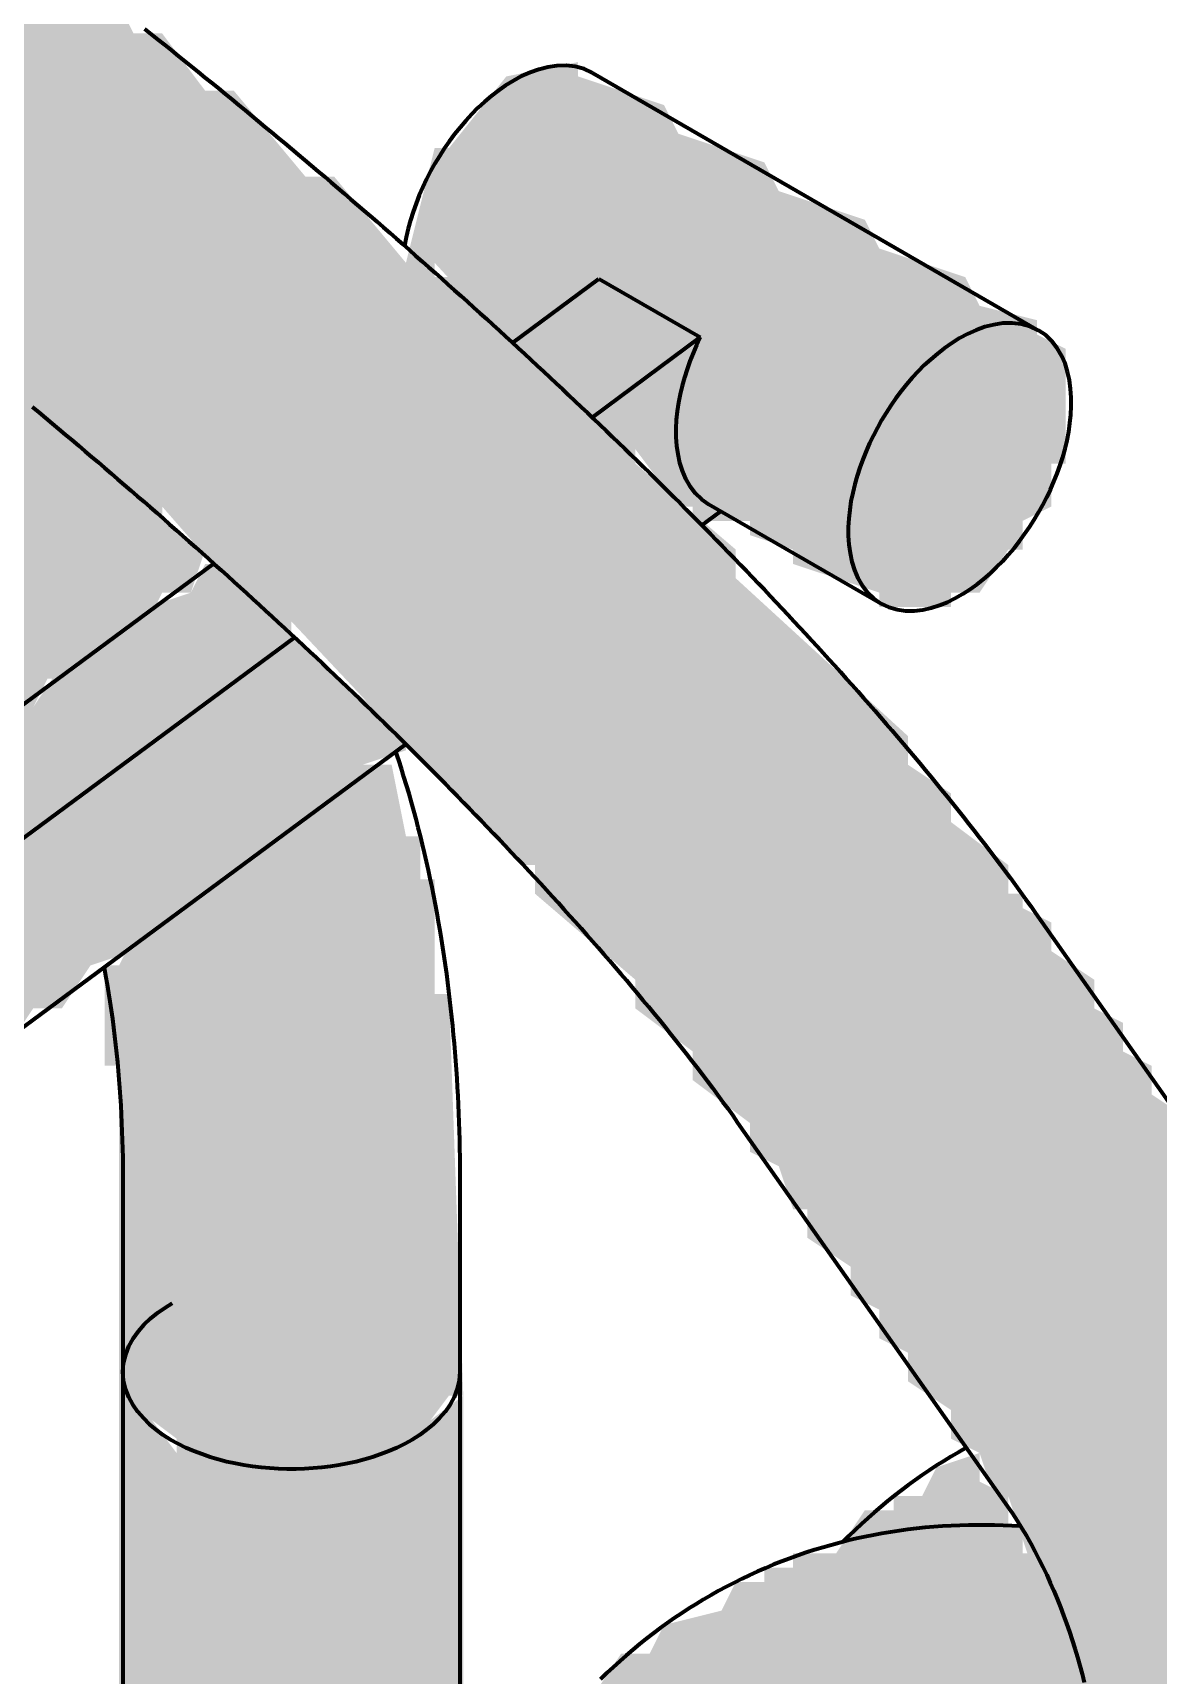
# Model space of a CAD drawing. Header units: millimetres. Extents: x 0 to 420, y 0 to 297.
# Drawn here: x 237.66 to 245.5, y 242.01 to 253.46 of the extents above; entities that cross this region are included whole.
import ezdxf

# ---------------------------------------------------------------- set-up
doc = ezdxf.new("R2010")
doc.units = ezdxf.units.MM
doc.layers.add('01-VISIBLE', color=7, linetype='CONTINUOUS', lineweight=70)
doc.layers.add('13-GRAFICA', color=30, linetype='CONTINUOUS', lineweight=18)

msp = doc.modelspace()

# ---------------------------------------------------------------- hatches: boundary and pattern name
at = {"layer": '13-GRAFICA', "true_color": 0xb21820}
h = msp.add_hatch(color=7, dxfattribs=at)
h.dxf.hatch_style = 1
h.paths.add_polyline_path([(220.7581, 264.0606), (220.7581, 263.9606), (220.9581, 263.9606), (220.9581, 263.8606), (221.2581, 263.8606), (221.2581, 263.7606), (221.4581, 263.7606), (221.4581, 263.6606), (221.7581, 263.6606), (221.8581, 263.4606), (222.0581, 263.4606), (222.0581, 263.3606), (222.2581, 263.3606), (222.2581, 263.2606), (222.4581, 263.2606), (222.4581, 263.1606), (222.6581, 263.1606), (222.6581, 263.0606), (223.2581, 262.8606), (223.3581, 262.6606), (223.9581, 262.4606), (224.0581, 262.2606), (224.6581, 262.0606), (224.7581, 261.8606), (225.1581, 261.7606), (225.2581, 261.5606), (225.4581, 261.5606), (225.4581, 261.4606), (225.8581, 261.3606), (225.9581, 261.1606), (226.5581, 260.9606), (226.6581, 260.7606), (227.2581, 260.5606), (227.3581, 260.3606), (227.5581, 260.3606), (227.5581, 260.2606), (227.7581, 260.2606), (227.8581, 260.0606), (228.4581, 259.8606), (228.5581, 259.6606), (229.1581, 259.4606), (229.2581, 259.2606), (229.6581, 259.1606), (229.7581, 258.9606), (230.3581, 258.7606), (230.4581, 258.5606), (230.6581, 258.5606), (230.6581, 258.4606), (231.0581, 258.3606), (231.1581, 258.1606), (231.7581, 257.9606), (231.8581, 257.7606), (232.2581, 257.6606), (232.3581, 257.4606), (232.5581, 257.4606), (232.5581, 257.3606), (232.9581, 257.2606), (233.0581, 257.0606), (233.6581, 256.8606), (233.7581, 256.6606), (233.9581, 256.6606), (234.0581, 256.4606), (234.4581, 256.3606), (234.4581, 256.2606), (234.7581, 256.1606), (234.8581, 255.9606), (235.2581, 255.8606), (235.3581, 255.6606), (235.5581, 255.6606), (235.6581, 255.4606), (235.8581, 255.4606), (236.0581, 255.1606), (236.2581, 255.1606), (236.3581, 254.9606), (236.5581, 254.9606), (236.7581, 254.6606), (236.9581, 254.6606), (237.0581, 254.4606), (237.2581, 254.4606), (237.2581, 254.3606), (237.3581, 254.3606), (237.4581, 254.1606), (237.6581, 254.1606), (237.9581, 253.7606), (238.1581, 253.7606), (238.1581, 253.6606), (238.2581, 253.6606), (238.3581, 253.4606), (238.5581, 253.4606), (238.8581, 253.0606), (239.0581, 253.0606), (239.5581, 252.4606), (239.7581, 252.4606), (240.2581, 251.8606), (240.4581, 251.8606), (240.4581, 251.7606), (240.5581, 251.7606), (241.6581, 250.5606), (241.8581, 250.5606), (241.8581, 250.4606), (242.5581, 249.8606), (242.5581, 249.6606), (243.7581, 248.5606), (243.7581, 248.3606), (244.0581, 248.1606), (244.0581, 247.9606), (244.4581, 247.6606), (244.4581, 247.4606), (244.5581, 247.4606), (244.5581, 247.3606), (244.7581, 247.2606), (244.7581, 247.0606), (245.0581, 246.8606), (245.0581, 246.6606), (245.2581, 246.5606), (245.2581, 246.3606), (245.4581, 246.2606), (245.4581, 246.0606), (245.7581, 245.8606), (245.7581, 245.6606), (245.9581, 245.5606), (245.9581, 245.3606), (246.1581, 245.2606), (246.1581, 245.0606), (246.4581, 244.8606), (246.5581, 244.4606), (246.7581, 244.3606), (246.7581, 244.1606), (246.8581, 244.1606), (246.8581, 243.9606), (246.9581, 243.9606), (246.9581, 243.7606), (247.0581, 243.7606), (247.0581, 243.5606), (247.1581, 243.5606), (247.1581, 243.3606), (247.2581, 243.3606), (247.2581, 242.9606), (247.3581, 242.9606), (247.4581, 242.2606), (247.5581, 242.2606), (247.5581, 241.5606), (247.6581, 241.5606), (247.6581, 210.3606), (247.5581, 210.3606), (247.3581, 210.0606), (247.1581, 210.0606), (247.1581, 205.6606), (247.0581, 205.6606), (247.0581, 205.5606), (246.8581, 205.5606), (246.8581, 205.4606), (246.6581, 205.4606), (246.5581, 205.2606), (245.9581, 205.0606), (245.8581, 204.8606), (245.4581, 204.7606), (245.3581, 204.5606), (244.7581, 204.3606), (244.7581, 204.2606), (244.4581, 204.1606), (244.4581, 204.0606), (244.0581, 204.1606), (244.0581, 209.1606), (244.1581, 209.1606), (244.1581, 209.3606), (244.3581, 209.4606), (244.3581, 209.6606), (244.6581, 209.8606), (244.6581, 210.0606), (244.8581, 210.1606), (244.8581, 210.3606), (244.9581, 210.3606), (245.0581, 210.6606), (245.1581, 210.6606), (245.1581, 241.2606), (245.0581, 241.2606), (245.0581, 241.7606), (244.9581, 241.7606), (244.8581, 242.4606), (244.7581, 242.4606), (244.7581, 242.6606), (244.6581, 242.6606), (244.4581, 243.2606), (244.3581, 243.2606), (244.2581, 243.5606), (244.0581, 243.6606), (244.0581, 243.8606), (243.7581, 244.0606), (243.7581, 244.2606), (243.5581, 244.3606), (243.5581, 244.5606), (243.3581, 244.6606), (243.3581, 244.8606), (243.0581, 245.0606), (243.0581, 245.2606), (242.9581, 245.2606), (242.8581, 245.5606), (242.6581, 245.6606), (242.6581, 245.8606), (242.2581, 246.1606), (242.2581, 246.3606), (241.8581, 246.6606), (241.8581, 246.8606), (241.1581, 247.4606), (241.1581, 247.6606), (241.0581, 247.6606), (239.4581, 249.3606), (239.2581, 249.3606), (238.5581, 250.1606), (238.3581, 250.1606), (237.8581, 250.7606), (237.6581, 250.7606), (237.2581, 251.2606), (237.0581, 251.2606), (236.7581, 251.6606), (236.5581, 251.6606), (236.3581, 251.9606), (236.1581, 251.9606), (235.8581, 252.3606), (235.6581, 252.3606), (235.5581, 252.5606), (235.3581, 252.5606), (235.1581, 252.8606), (234.9581, 252.8606), (234.8581, 253.0606), (234.6581, 253.0606), (234.5581, 253.2606), (234.3581, 253.2606), (234.1581, 253.5606), (233.9581, 253.5606), (233.8581, 253.7606), (233.4581, 253.8606), (233.4581, 253.9606), (233.1581, 254.0606), (233.0581, 254.2606), (232.8581, 254.2606), (232.8581, 254.3606), (232.6581, 254.3606), (232.5581, 254.5606), (232.1581, 254.6606), (232.0581, 254.8606), (231.6581, 254.9606), (231.5581, 255.1606), (231.3581, 255.1606), (231.3581, 255.2606), (230.9581, 255.3606), (230.8581, 255.5606), (230.2581, 255.7606), (230.1581, 255.9606), (229.5581, 256.1606), (229.4581, 256.3606), (229.0581, 256.4606), (228.9581, 256.6606), (228.7581, 256.6606), (228.7581, 256.7606), (228.3581, 256.8606), (228.2581, 257.0606), (227.6581, 257.2606), (227.5581, 257.4606), (226.9581, 257.6606), (226.8581, 257.8606), (226.6581, 257.8606), (226.6581, 257.9606), (226.4581, 257.9606), (226.3581, 258.1606), (225.7581, 258.3606), (225.6581, 258.5606), (225.0581, 258.7606), (224.9581, 258.9606), (224.3581, 259.1606), (224.2581, 259.3606), (224.0581, 259.3606), (224.0581, 259.4606), (223.8581, 259.4606), (223.7581, 259.6606), (223.1581, 259.8606), (223.0581, 260.0606), (222.4581, 260.2606), (222.3581, 260.4606), (222.1581, 260.4606), (222.1581, 260.5606), (221.5581, 260.7606), (221.4581, 260.9606), (221.2581, 260.9606), (221.2581, 261.0606), (221.0581, 261.0606), (221.0581, 261.1606), (220.8581, 261.1606), (220.8581, 261.2606), (220.6581, 261.2606), (220.6581, 261.3606), (220.4581, 261.3606), (220.4581, 261.4606), (220.1581, 261.4606), (220.1581, 261.5606), (220.1581, 264.1606)])
h = msp.add_hatch(color=7, dxfattribs=at)
h.dxf.hatch_style = 1
h.paths.add_polyline_path([(240.4581, 252.6606), (240.5581, 252.6606), (240.9581, 253.1606), (241.4581, 253.2606), (241.4581, 253.1606), (242.0581, 252.9606), (242.1581, 252.7606), (242.7581, 252.5606), (242.8581, 252.3606), (243.4581, 252.1606), (243.5581, 251.9606), (244.1581, 251.7606), (244.2581, 251.5606), (244.6581, 251.4606), (244.6581, 251.3606), (244.8581, 251.2606), (244.8581, 250.4606), (244.7581, 250.4606), (244.7581, 250.1606), (244.5581, 250.0606), (244.5581, 249.8606), (244.4581, 249.8606), (244.2581, 249.5606), (244.0581, 249.5606), (244.0581, 249.4606), (243.5581, 249.4606), (243.5581, 249.5606), (242.9581, 249.7606), (242.9581, 249.8606), (242.6581, 249.9606), (242.6581, 250.0606), (242.2581, 250.0606), (242.2581, 250.1606), (242.1581, 250.1606), (241.8581, 250.5606), (241.6581, 250.5606), (240.4581, 251.8606), (240.2581, 251.8606)])
at = {"layer": '13-GRAFICA', "true_color": 0x202020}
h = msp.add_hatch(color=7, dxfattribs=at)
h.dxf.hatch_style = 1
h.paths.add_polyline_path([(227.8581, 246.0606), (227.7581, 246.5606), (227.6581, 246.5606), (227.6581, 247.1606), (227.5581, 247.1606), (227.7581, 248.0606), (227.8581, 248.0606), (227.8581, 248.2606), (228.1581, 248.4606), (228.1581, 248.6606), (228.3581, 248.6606), (228.5581, 248.9606), (228.7581, 248.9606), (228.8581, 249.1606), (229.2581, 249.2606), (229.3581, 249.4606), (229.7581, 249.5606), (229.8581, 249.7606), (230.0581, 249.7606), (230.0581, 249.8606), (230.4581, 249.9606), (230.5581, 250.1606), (230.9581, 250.2606), (231.0581, 250.4606), (231.6581, 250.6606), (231.7581, 250.8606), (231.9581, 250.8606), (231.9581, 250.9606), (232.1581, 250.9606), (232.1581, 251.0606), (232.3581, 251.0606), (232.3581, 251.1606), (232.6581, 251.1606), (232.6581, 251.2606), (232.8581, 251.2606), (232.8581, 251.3606), (233.0581, 251.3606), (233.0581, 251.4606), (233.2581, 251.4606), (233.2581, 251.5606), (233.5581, 251.5606), (233.5581, 251.6606), (233.7581, 251.6606), (233.7581, 251.7606), (234.2581, 251.7606), (234.2581, 251.8606), (235.5581, 251.9606), (235.5581, 252.0606), (235.6581, 252.0606), (235.6581, 251.9606), (236.2581, 251.9606), (236.2581, 251.8606), (236.4581, 251.8606), (236.5581, 251.6606), (236.7581, 251.6606), (237.0581, 251.2606), (237.2581, 251.2606), (237.6581, 250.7606), (237.8581, 250.7606), (238.3581, 250.1606), (238.5581, 250.1606), (238.5581, 250.0606), (238.8581, 249.8606), (238.7581, 249.5606), (238.5581, 249.5606), (238.4581, 249.3606), (238.2581, 249.3606), (238.0581, 249.0606), (237.8581, 249.0606), (237.8581, 248.9606), (237.7581, 248.9606), (237.6581, 248.7606), (237.4581, 248.7606), (237.4581, 248.6606), (237.3581, 248.6606), (237.3581, 248.8606), (237.2581, 248.8606), (237.0581, 249.1606), (236.8581, 249.1606), (236.8581, 249.2606), (236.5581, 249.3606), (236.4581, 249.5606), (235.2581, 249.6606), (235.2581, 249.5606), (234.2581, 249.4606), (234.2581, 249.3606), (234.0581, 249.3606), (234.0581, 249.2606), (233.8581, 249.2606), (233.8581, 249.1606), (233.6581, 249.1606), (233.6581, 249.0606), (233.3581, 249.0606), (233.3581, 248.9606), (233.1581, 248.9606), (233.0581, 248.7606), (232.4581, 248.5606), (232.3581, 248.3606), (232.1581, 248.3606), (232.1581, 248.2606), (231.9581, 248.2606), (231.8581, 248.0606), (231.2581, 247.8606), (231.1581, 247.6606), (230.5581, 247.4606), (230.4581, 247.2606), (230.2581, 247.2606), (230.2581, 246.9606), (229.9581, 246.9606), (229.8581, 246.7606), (229.6581, 246.7606), (229.5581, 246.4606), (229.3581, 246.3606), (229.2581, 245.9606), (229.1581, 245.9606), (229.1581, 245.5606), (229.0581, 245.5606), (229.1581, 245.0606), (228.8581, 245.1606), (228.7581, 245.3606), (228.5581, 245.3606), (228.5581, 245.4606)])
at = {"layer": '13-GRAFICA', "true_color": 0xb21820}
h = msp.add_hatch(color=7, dxfattribs=at)
h.dxf.hatch_style = 1
h.paths.add_polyline_path([(232.8581, 245.3606), (233.0581, 245.3606), (233.2581, 245.6606), (233.4581, 245.6606), (233.5581, 245.8606), (233.7581, 245.8606), (233.9581, 246.1606), (234.1581, 246.1606), (234.3581, 246.4606), (234.5581, 246.4606), (234.7581, 246.7606), (234.9581, 246.7606), (235.1581, 247.0606), (235.3581, 247.0606), (235.3581, 247.1606), (235.4581, 247.1606), (235.5581, 247.3606), (235.7581, 247.3606), (235.9581, 247.6606), (236.1581, 247.6606), (236.2581, 247.8606), (236.4581, 247.8606), (236.6581, 248.1606), (236.8581, 248.1606), (237.0581, 248.4606), (237.2581, 248.4606), (237.4581, 248.7606), (237.6581, 248.7606), (237.8581, 249.0606), (238.0581, 249.0606), (238.2581, 249.3606), (238.4581, 249.3606), (238.4581, 249.4606), (238.7581, 249.5606), (238.8581, 249.7606), (238.9581, 249.7606), (239.2581, 249.3606), (239.4581, 249.3606), (239.4581, 249.2606), (240.2581, 248.5606), (240.2581, 248.4606), (239.9581, 248.3606), (239.7581, 248.0606), (239.5581, 248.0606), (239.3581, 247.7606), (239.1581, 247.7606), (238.9581, 247.4606), (238.7581, 247.4606), (238.5581, 247.1606), (238.3581, 247.1606), (238.3581, 247.0606), (238.0581, 246.9606), (237.8581, 246.6606), (237.6581, 246.6606), (237.4581, 246.3606), (237.2581, 246.3606), (237.0581, 246.0606), (236.8581, 246.0606), (236.6581, 245.7606), (236.2581, 245.6606), (236.2581, 245.7606), (236.0581, 245.7606), (235.9581, 245.9606), (235.4581, 246.0606), (235.4581, 245.9606), (235.2581, 245.9606), (235.1581, 245.7606), (234.7581, 245.6606), (234.6581, 245.4606), (234.4581, 245.4606), (234.4581, 245.3606), (234.0581, 245.2606), (233.9581, 245.0606), (233.5581, 244.9606), (233.5581, 244.8606), (233.4581, 244.8606), (233.4581, 243.8606), (233.0581, 244.0606)])
at = {"layer": '13-GRAFICA', "true_color": 0x202020}
h = msp.add_hatch(color=7, dxfattribs=at)
h.dxf.hatch_style = 1
h.paths.add_polyline_path([(238.1581, 246.2606), (238.1581, 246.9606), (238.2581, 246.9606), (238.3581, 247.1606), (238.5581, 247.1606), (238.7581, 247.4606), (238.9581, 247.4606), (239.1581, 247.7606), (239.3581, 247.7606), (239.5581, 248.0606), (239.7581, 248.0606), (239.9581, 248.3606), (240.1581, 248.3606), (240.2581, 247.8606), (240.3581, 247.8606), (240.3581, 247.5606), (240.4581, 247.5606), (240.4581, 246.7606), (240.5581, 246.7606), (240.6581, 243.9606), (240.5581, 243.9606), (240.2581, 243.5606), (239.9581, 243.5606), (239.9581, 243.4606), (238.9581, 243.4606), (238.9581, 243.5606), (238.6581, 243.5606), (238.6581, 243.6606), (238.2581, 243.9606), (238.2581, 246.2606)])
h = msp.add_hatch(color=7, dxfattribs=at)
h.dxf.hatch_style = 1
h.paths.add_polyline_path([(242.7581, 237.5606), (242.6581, 237.7606), (242.4581, 237.7606), (242.3581, 237.9606), (242.1581, 237.9606), (241.9581, 238.2606), (241.7581, 238.2606), (241.5581, 238.5606), (241.3581, 238.5606), (241.1581, 238.8606), (240.9581, 238.8606), (240.7581, 239.1606), (240.5581, 239.1606), (240.4581, 239.3606), (240.2581, 239.3606), (240.0581, 239.6606), (239.5581, 239.7606), (239.5581, 239.8606), (239.1581, 239.8606), (239.1581, 239.9606), (238.7581, 239.9606), (238.7581, 240.0606), (238.2581, 240.0606), (238.2581, 243.9606), (238.3581, 243.9606), (238.6581, 243.5606), (238.9581, 243.5606), (238.9581, 243.4606), (239.9581, 243.4606), (239.9581, 243.5606), (240.2581, 243.5606), (240.2581, 243.6606), (240.6581, 243.9606), (240.6581, 240.6606), (240.7581, 240.6606), (240.7581, 240.8606), (240.9581, 240.9606), (240.9581, 241.1606), (241.2581, 241.3606), (241.2581, 241.5606), (241.4581, 241.6606), (241.4581, 241.8606), (241.5581, 241.8606), (241.7581, 242.1606), (241.9581, 242.1606), (242.0581, 242.3606), (242.4581, 242.4606), (242.5581, 242.6606), (242.7581, 242.6606), (242.7581, 242.7606), (242.9581, 242.7606), (242.9581, 242.8606), (243.2581, 242.8606), (243.4581, 243.1606), (243.6581, 243.1606), (243.6581, 243.2606), (243.8581, 243.2606), (243.9581, 243.4606), (244.2581, 243.5606), (244.2581, 243.3606), (244.4581, 243.2606), (244.4581, 243.0606), (244.5581, 243.0606), (244.5581, 242.8606), (244.6581, 242.8606), (244.6581, 242.6606), (244.7581, 242.6606), (244.7581, 242.4606), (244.8581, 242.4606), (244.9581, 241.7606), (245.0581, 241.7606), (245.0581, 241.2606), (245.1581, 241.2606), (245.1581, 238.4606), (245.0581, 238.4606), (245.0581, 238.3606), (244.3581, 238.3606), (244.3581, 238.4606), (244.1581, 238.4606), (244.1581, 238.2606), (244.0581, 238.2606), (244.0581, 237.4606), (243.7581, 237.3606), (243.6581, 237.1606), (243.2581, 237.1606), (243.2581, 237.2606), (243.1581, 237.2606), (243.0581, 237.4606), (242.8581, 237.4606), (242.8581, 237.5606)])

# ---------------------------------------------------------------- linework, layer by layer
at = {"layer": '01-VISIBLE'}
for p, q in [((241.5588, 253.1858), (244.67, 251.3895)), ((240.9999, 251.3032), (241.6034, 251.7496)), ((241.6034, 251.7496), (242.3106, 251.3413)), ((241.5555, 250.7829), (242.3106, 251.3413)), ((242.3679, 250.1783), (243.57, 249.4843)), ((242.3219, 250.0305), (242.4543, 250.1284)), ((232.8891, 245.3042), (238.9178, 249.7631)), ((233.778, 245.0304), (239.4807, 249.2483)), ((236.3822, 245.6373), (240.2571, 248.5033)), ((244.6492, 247.3245), (246.5303, 244.6484)), ((242.5712, 245.8638), (244.4523, 243.1877)), ((238.2845, 245.4395), (238.2845, 244.126)), ((240.6345, 245.4395), (240.6345, 244.126)), ((238.2845, 244.126), (238.2845, 240.4719)), ((240.6345, 244.126), (240.6345, 239.6355))]:
    msp.add_line(p, q, dxfattribs=at)
for points in [[(238.4346, 253.4927), (238.4817, 253.4553), (238.5287, 253.4178), (238.5757, 253.3802), (238.6226, 253.3426), (238.6695, 253.3049), (238.7164, 253.2672), (238.7632, 253.2294), (238.8099, 253.1916), (238.8566, 253.1537), (238.9033, 253.1157), (238.9499, 253.0777), (238.9964, 253.0396), (239.043, 253.0015), (239.0894, 252.9633), (239.1359, 252.9251), (239.1822, 252.8868), (239.2286, 252.8484), (239.2748, 252.81), (239.3211, 252.7715), (239.3673, 252.733), (239.4134, 252.6944), (239.4595, 252.6557), (239.5055, 252.617), (239.5515, 252.5783), (239.5974, 252.5394), (239.6433, 252.5005), (239.6892, 252.4616), (239.735, 252.4226), (239.7807, 252.3835), (239.8264, 252.3444), (239.872, 252.3053), (239.9176, 252.266), (239.9632, 252.2267), (240.0087, 252.1874), (240.0541, 252.148), (240.0995, 252.1085), (240.1448, 252.069), (240.1901, 252.0294), (240.2354, 251.9898), (240.2805, 251.9501), (240.3257, 251.9103), (240.3708, 251.8705), (240.4158, 251.8306), (240.4608, 251.7907), (240.5057, 251.7506), (240.5505, 251.7106), (240.5953, 251.6705), (240.6401, 251.6303), (240.6848, 251.59), (240.7295, 251.5497), (240.774, 251.5094), (240.8186, 251.4689), (240.8631, 251.4285), (240.9075, 251.3879), (240.9519, 251.3473), (240.9962, 251.3066), (241.0404, 251.2659), (241.0846, 251.2251), (241.1288, 251.1842), (241.1728, 251.1433), (241.2169, 251.1023), (241.2608, 251.0613), (241.3047, 251.0201), (241.3486, 250.979), (241.3923, 250.9377), (241.4361, 250.8964), (241.4797, 250.855), (241.5233, 250.8136), (241.5668, 250.7721), (241.6103, 250.7305), (241.6537, 250.6889), (241.6971, 250.6472), (241.7403, 250.6054), (241.7835, 250.5635), (241.8267, 250.5216), (241.8697, 250.4796), (241.9128, 250.4376), (241.9557, 250.3955), (241.9986, 250.3533), (242.0414, 250.311), (242.0841, 250.2687), (242.1268, 250.2263), (242.1693, 250.1838), (242.2119, 250.1413), (242.2543, 250.0986), (242.2967, 250.0559), (242.339, 250.0132), (242.3812, 249.9703), (242.4233, 249.9274), (242.4654, 249.8844), (242.5074, 249.8413), (242.5493, 249.7982), (242.5911, 249.755), (242.6328, 249.7116), (242.6745, 249.6683), (242.7161, 249.6248), (242.7575, 249.5812), (242.7989, 249.5376), (242.8403, 249.4939), (242.8815, 249.4501), (242.9226, 249.4062), (242.9637, 249.3623), (243.0046, 249.3182), (243.0455, 249.2741), (243.0863, 249.2299), (243.1269, 249.1855), (243.1675, 249.1411), (243.208, 249.0966), (243.2483, 249.052), (243.2886, 249.0074), (243.3288, 248.9626), (243.3688, 248.9177), (243.4088, 248.8728), (243.4486, 248.8277), (243.4883, 248.7825), (243.528, 248.7373), (243.5675, 248.6919), (243.6068, 248.6464), (243.6461, 248.6009), (243.6852, 248.5552), (243.7242, 248.5094), (243.7631, 248.4635), (243.8019, 248.4175), (243.8405, 248.3714), (243.879, 248.3252), (243.9173, 248.2788), (243.9555, 248.2324), (243.9936, 248.1858), (244.0315, 248.1391), (244.0692, 248.0923), (244.1068, 248.0453), (244.1443, 247.9983), (244.1816, 247.9511), (244.2187, 247.9037), (244.2556, 247.8562), (244.2924, 247.8086), (244.329, 247.7609), (244.3654, 247.713), (244.4016, 247.665), (244.4376, 247.6168), (244.4734, 247.5685), (244.509, 247.52), (244.5444, 247.4714), (244.5795, 247.4226), (244.6145, 247.3736), (244.6492, 247.3245)], [(241.5588, 253.1858), (241.5004, 253.213), (241.4384, 253.23), (241.3744, 253.237), (241.3101, 253.2352), (241.2464, 253.2256), (241.1841, 253.2095), (241.1235, 253.1878), (241.0648, 253.1614), (241.008, 253.1309), (240.9533, 253.097), (240.9005, 253.0601)], [(240.9005, 253.0601), (240.8519, 253.0224), (240.8051, 252.9825), (240.7601, 252.9406), (240.7167, 252.897), (240.675, 252.8518), (240.635, 252.8051), (240.5967, 252.757), (240.56, 252.7077), (240.5249, 252.6571), (240.4916, 252.6055), (240.4599, 252.5527), (240.43, 252.499), (240.4018, 252.4444), (240.3754, 252.3888), (240.3508, 252.3324), (240.3282, 252.2752), (240.3076, 252.2173), (240.2891, 252.1586), (240.2729, 252.0993), (240.259, 252.0394), (240.2476, 251.979)], [(244.67, 251.3895), (244.6117, 251.4167), (244.5497, 251.4337), (244.4857, 251.4407), (244.4214, 251.4389), (244.3577, 251.4293), (244.2954, 251.4132), (244.2348, 251.3915), (244.176, 251.3651), (244.1193, 251.3346), (244.0645, 251.3007), (244.0118, 251.2638)], [(242.3106, 251.3413), (242.2847, 251.2869), (242.2606, 251.2316), (242.2384, 251.1756), (242.2181, 251.1188), (242.1998, 251.0614), (242.1837, 251.0033), (242.1698, 250.9447), (242.1583, 250.8855), (242.1494, 250.8259), (242.1434, 250.766), (242.1404, 250.7058), (242.1408, 250.6455), (242.1449, 250.5854), (242.1531, 250.5257), (242.1661, 250.4668), (242.1842, 250.4094), (242.208, 250.3541), (242.2382, 250.3019), (242.275, 250.2543), (242.3184, 250.2126), (242.3679, 250.1783)], [(243.57, 249.4843), (243.6245, 249.4585), (243.6824, 249.4417), (243.7421, 249.4337), (243.8024, 249.4337), (243.8622, 249.4407), (243.9211, 249.4538), (243.9786, 249.4721), (244.0344, 249.4948), (244.0886, 249.5213), (244.141, 249.5512), (244.1916, 249.5839), (244.2406, 249.6192), (244.2878, 249.6567), (244.3333, 249.6963), (244.3771, 249.7377), (244.4194, 249.7808), (244.46, 249.8254), (244.499, 249.8714), (244.5364, 249.9187), (244.5722, 249.9672), (244.6064, 250.0169), (244.639, 250.0676), (244.67, 250.1194), (244.6993, 250.1721), (244.727, 250.2257), (244.7529, 250.2802), (244.777, 250.3354), (244.7993, 250.3915), (244.8196, 250.4483), (244.8379, 250.5057), (244.8541, 250.5638), (244.868, 250.6225), (244.8795, 250.6817), (244.8884, 250.7414), (244.8945, 250.8014), (244.8976, 250.8616), (244.8972, 250.9219), (244.8931, 250.9821), (244.8849, 251.0418), (244.872, 251.1007), (244.8539, 251.1583), (244.83, 251.2136), (244.7999, 251.2658), (244.763, 251.3135), (244.7196, 251.3552), (244.67, 251.3895)], [(244.0118, 251.2638), (243.9638, 251.2265), (243.9175, 251.1872), (243.8729, 251.1459), (243.83, 251.1029), (243.7887, 251.0583), (243.7491, 251.0122), (243.7111, 250.9648), (243.6747, 250.9161), (243.6399, 250.8663), (243.6067, 250.8154), (243.5752, 250.7634), (243.5454, 250.7105), (243.5173, 250.6566), (243.4909, 250.6019), (243.4664, 250.5463), (243.4437, 250.4899), (243.4229, 250.4328), (243.4042, 250.375), (243.3876, 250.3165), (243.3734, 250.2575), (243.3615, 250.1979), (243.3523, 250.1378), (243.3459, 250.0774), (243.3426, 250.0167), (243.3427, 249.956), (243.3466, 249.8953), (243.3546, 249.8351), (243.3674, 249.7757), (243.3854, 249.7177), (243.4092, 249.6618), (243.4394, 249.6091), (243.4764, 249.561), (243.5201, 249.5189), (243.57, 249.4843)], [(237.6515, 250.8564), (237.6977, 250.818), (237.7438, 250.7795), (237.7898, 250.741), (237.8358, 250.7024), (237.8818, 250.6637), (237.9277, 250.625), (237.9735, 250.5862), (238.0193, 250.5474), (238.0651, 250.5084), (238.1108, 250.4695), (238.1564, 250.4304), (238.202, 250.3914), (238.2476, 250.3522), (238.293, 250.313), (238.3385, 250.2737), (238.3839, 250.2344), (238.4292, 250.195), (238.4744, 250.1555), (238.5197, 250.116), (238.5648, 250.0764), (238.6099, 250.0367), (238.655, 249.997), (238.7, 249.9573), (238.7449, 249.9174), (238.7898, 249.8775), (238.8346, 249.8376), (238.8794, 249.7975), (238.9241, 249.7574), (238.9688, 249.7173), (239.0134, 249.6771), (239.0579, 249.6368), (239.1024, 249.5964), (239.1468, 249.556), (239.1912, 249.5155), (239.2355, 249.475), (239.2797, 249.4344), (239.3239, 249.3937), (239.368, 249.3529), (239.4121, 249.3121), (239.4561, 249.2713), (239.5, 249.2303), (239.5439, 249.1893), (239.5877, 249.1482), (239.6314, 249.1071), (239.6751, 249.0658), (239.7187, 249.0245), (239.7622, 248.9832), (239.8057, 248.9418), (239.8491, 248.9003), (239.8925, 248.8587), (239.9357, 248.817), (239.9789, 248.7753), (240.0221, 248.7335), (240.0651, 248.6917), (240.1081, 248.6497), (240.151, 248.6077), (240.1939, 248.5656), (240.2366, 248.5235), (240.2793, 248.4812), (240.3219, 248.4389), (240.3645, 248.3965), (240.4069, 248.3541), (240.4493, 248.3115), (240.4916, 248.2689), (240.5339, 248.2262), (240.576, 248.1834), (240.6181, 248.1405), (240.66, 248.0976), (240.7019, 248.0546), (240.7437, 248.0114), (240.7854, 247.9682), (240.8271, 247.925), (240.8686, 247.8816), (240.9101, 247.8381), (240.9514, 247.7946), (240.9927, 247.7509), (241.0338, 247.7072), (241.0749, 247.6634), (241.1158, 247.6194), (241.1567, 247.5754), (241.1975, 247.5313), (241.2381, 247.4871), (241.2787, 247.4428), (241.3191, 247.3984), (241.3594, 247.3539), (241.3996, 247.3093), (241.4397, 247.2646), (241.4797, 247.2198), (241.5196, 247.1749), (241.5593, 247.1298), (241.5989, 247.0847), (241.6384, 247.0394), (241.6777, 246.9941), (241.717, 246.9486), (241.756, 246.903), (241.795, 246.8573), (241.8338, 246.8114), (241.8724, 246.7654), (241.9109, 246.7193), (241.9492, 246.6731), (241.9874, 246.6267), (242.0254, 246.5802), (242.0632, 246.5336), (242.1009, 246.4868), (242.1383, 246.4399), (242.1756, 246.3928), (242.2127, 246.3456), (242.2496, 246.2982), (242.2863, 246.2506), (242.3228, 246.2029), (242.359, 246.155), (242.395, 246.107), (242.4308, 246.0587), (242.4663, 246.0103), (242.5015, 245.9617), (242.5365, 245.9129), (242.5712, 245.8638)], [(240.1858, 248.4505), (240.205, 248.3925), (240.2238, 248.3343), (240.2421, 248.2759), (240.2599, 248.2174), (240.2772, 248.1588), (240.2941, 248.1), (240.3105, 248.0411), (240.3264, 247.9821), (240.3419, 247.9229), (240.3569, 247.8636), (240.3715, 247.8042), (240.3857, 247.7447), (240.3994, 247.6852), (240.4127, 247.6255), (240.4255, 247.5657), (240.438, 247.5058), (240.45, 247.4458), (240.4616, 247.3858), (240.4727, 247.3257), (240.4835, 247.2655), (240.4939, 247.2052), (240.5038, 247.1449), (240.5134, 247.0845), (240.5226, 247.024), (240.5313, 246.9635), (240.5397, 246.9029), (240.5477, 246.8423), (240.5554, 246.7816), (240.5626, 246.7209), (240.5695, 246.6602), (240.576, 246.5994), (240.5822, 246.5385), (240.588, 246.4776), (240.5934, 246.4167), (240.5985, 246.3558), (240.6032, 246.2948), (240.6076, 246.2338), (240.6117, 246.1728), (240.6154, 246.1118), (240.6187, 246.0507), (240.6218, 245.9896), (240.6245, 245.9286), (240.6268, 245.8675), (240.6289, 245.8063), (240.6306, 245.7452), (240.632, 245.6841), (240.6331, 245.6229), (240.6339, 245.5618), (240.6343, 245.5006), (240.6345, 245.4395)], [(238.1529, 246.9469), (238.1639, 246.8873), (238.1744, 246.8276), (238.1843, 246.7678), (238.1937, 246.708), (238.2026, 246.648), (238.211, 246.588), (238.2188, 246.5279), (238.2262, 246.4677), (238.2332, 246.4075), (238.2396, 246.3472), (238.2456, 246.2869), (238.2511, 246.2265), (238.2562, 246.1661), (238.2608, 246.1057), (238.265, 246.0452), (238.2688, 245.9847), (238.2721, 245.9242), (238.2751, 245.8637), (238.2776, 245.8031), (238.2797, 245.7425), (238.2814, 245.6819), (238.2828, 245.6213), (238.2837, 245.5607), (238.2843, 245.5001), (238.2845, 245.4395)], [(238.2845, 244.126), (238.2893, 244.1876), (238.3035, 244.2477), (238.3262, 244.3052), (238.3561, 244.3592), (238.392, 244.4095), (238.4328, 244.456), (238.4776, 244.4986), (238.5255, 244.5376), (238.576, 244.5733), (238.6286, 244.6057)], [(240.6345, 244.126), (240.6298, 244.0658), (240.6162, 244.0069), (240.5945, 243.9505), (240.5657, 243.8973), (240.5311, 243.8478), (240.4917, 243.8019), (240.4484, 243.7597), (240.402, 243.7209), (240.353, 243.6855), (240.3019, 243.6531), (240.2491, 243.6236), (240.1948, 243.5969), (240.1394, 243.5727), (240.083, 243.551), (240.0257, 243.5316), (239.9677, 243.5144), (239.9091, 243.4993), (239.8501, 243.4862), (239.7906, 243.4751), (239.7308, 243.466), (239.6708, 243.4587), (239.6106, 243.4533), (239.5502, 243.4496), (239.4897, 243.4478), (239.4292, 243.4478), (239.3688, 243.4496), (239.3084, 243.4533), (239.2482, 243.4587), (239.1881, 243.466), (239.1283, 243.4751), (239.0689, 243.4862), (239.0098, 243.4993), (238.9513, 243.5144), (238.8933, 243.5316), (238.836, 243.551), (238.7796, 243.5727), (238.7241, 243.5969), (238.6699, 243.6236), (238.617, 243.6531), (238.566, 243.6855), (238.517, 243.7209), (238.4705, 243.7597), (238.4273, 243.8019), (238.3879, 243.8478), (238.3533, 243.8973), (238.3245, 243.9505), (238.3027, 244.0069), (238.2891, 244.0658), (238.2845, 244.126)], [(240.6345, 244.126), (240.6298, 244.0658), (240.6162, 244.0069), (240.5945, 243.9505), (240.5657, 243.8973), (240.5311, 243.8478), (240.4917, 243.8019), (240.4484, 243.7597), (240.402, 243.7209), (240.353, 243.6855), (240.3019, 243.6531), (240.2491, 243.6236), (240.1948, 243.5969), (240.1394, 243.5727), (240.083, 243.551), (240.0257, 243.5316), (239.9677, 243.5144), (239.9091, 243.4993), (239.8501, 243.4862), (239.7906, 243.4751), (239.7308, 243.466), (239.6708, 243.4587), (239.6106, 243.4533), (239.5502, 243.4496), (239.4897, 243.4478), (239.4292, 243.4478), (239.3688, 243.4496), (239.3084, 243.4533), (239.2482, 243.4587), (239.1881, 243.466), (239.1283, 243.4751), (239.0689, 243.4862), (239.0098, 243.4993), (238.9513, 243.5144), (238.8933, 243.5316), (238.836, 243.551), (238.7796, 243.5727), (238.7241, 243.5969), (238.6699, 243.6236), (238.617, 243.6531), (238.566, 243.6855), (238.517, 243.7209), (238.4705, 243.7597), (238.4273, 243.8019), (238.3879, 243.8478), (238.3533, 243.8973), (238.3245, 243.9505), (238.3027, 244.0069), (238.2891, 244.0658), (238.2845, 244.126)], [(244.1654, 243.5958), (244.1129, 243.5661), (244.0608, 243.5356), (244.0092, 243.5042), (243.9582, 243.472), (243.9077, 243.439), (243.8577, 243.4051), (243.8083, 243.3704), (243.7594, 243.335), (243.7111, 243.2988), (243.6635, 243.2618), (243.6164, 243.224), (243.5699, 243.1855), (243.524, 243.1463), (243.4787, 243.1064), (243.434, 243.0658), (243.39, 243.0245), (243.3466, 242.9825), (243.3038, 242.9399)], [(244.4523, 243.1877), (244.4869, 243.1372), (244.5205, 243.086), (244.553, 243.0341), (244.5844, 242.9815), (244.6147, 242.9284), (244.6441, 242.8746), (244.6724, 242.8204), (244.6997, 242.7656), (244.7261, 242.7103), (244.7515, 242.6546), (244.776, 242.5985), (244.7995, 242.542), (244.8222, 242.4851), (244.8439, 242.4279), (244.8648, 242.3703), (244.8849, 242.3125), (244.9041, 242.2543), (244.9226, 242.196), (244.9402, 242.1373), (244.9571, 242.0785), (244.9732, 242.0194), (244.9886, 241.9601)], [(244.5438, 243.049), (244.4832, 243.0525), (244.4227, 243.0552), (244.3621, 243.0569), (244.3015, 243.0579), (244.2408, 243.0579), (244.1802, 243.0571), (244.1196, 243.0554), (244.0591, 243.0527), (243.9985, 243.0492), (243.9381, 243.0448), (243.8777, 243.0394), (243.8174, 243.0331), (243.7572, 243.0259), (243.6971, 243.0178), (243.6372, 243.0087), (243.5774, 242.9986), (243.5178, 242.9876), (243.4584, 242.9757), (243.3991, 242.9628), (243.3401, 242.9489), (243.2813, 242.9341), (243.2228, 242.9184), (243.1645, 242.9017), (243.1065, 242.884), (243.0489, 242.8654), (242.9915, 242.8458), (242.9344, 242.8253), (242.8777, 242.8038), (242.8214, 242.7814), (242.7655, 242.758), (242.7099, 242.7338), (242.6548, 242.7086), (242.6001, 242.6824), (242.5458, 242.6554), (242.492, 242.6275), (242.4387, 242.5987), (242.3858, 242.569), (242.3335, 242.5384), (242.2816, 242.507), (242.2303, 242.4747), (242.1795, 242.4416), (242.1293, 242.4077), (242.0796, 242.3729), (242.0305, 242.3374), (241.982, 242.3011), (241.9341, 242.2639), (241.8867, 242.2261), (241.84, 242.1875), (241.7939, 242.1481), (241.7484, 242.1081), (241.7035, 242.0673), (241.6593, 242.0258), (241.6157, 241.9837)]]:
    msp.add_lwpolyline(points, dxfattribs=at)

doc.saveas('drawing.dxf')
